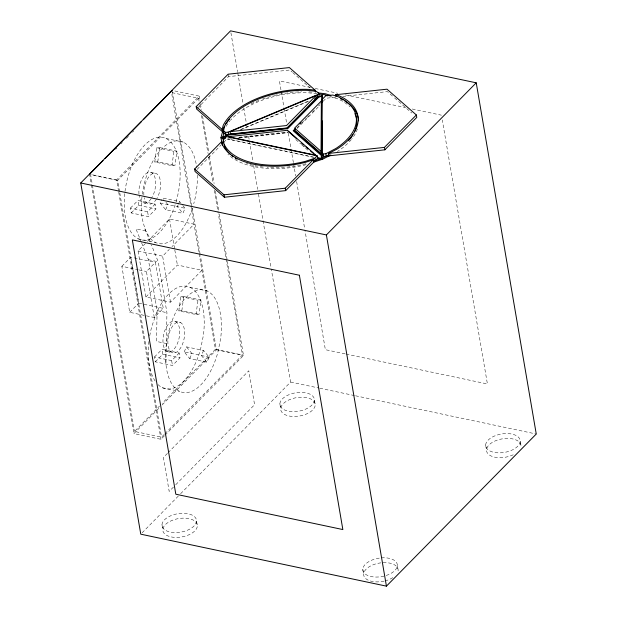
<?xml version="1.0" encoding="UTF-8"?>
<svg xmlns="http://www.w3.org/2000/svg" width="617" height="617" viewBox="0 0 617 617"><rect width="100%" height="100%" fill="white"/><g stroke="black" fill="none" stroke-linecap="round" stroke-linejoin="round"><path stroke-width="0.46" stroke-dasharray="3.08 2.31" d="M141.663 242.982L148.412 259.734L157.111 310.59L156.517 341.448L166.343 343.522M165.981 362.464L166.937 312.672L158.237 261.809L151.489 245.057M154.767 162.016L156.718 147.725L159.734 147.517L176.925 151.15L174.973 165.441L171.966 165.657L154.767 162.016L157.775 161.808L174.973 165.441M157.775 161.808L159.734 147.517M171.966 165.657L173.917 151.366L176.925 151.15M178.83 310.906L180.781 296.615L183.789 296.399L200.988 300.039L199.036 314.331L196.021 314.547L178.83 310.906L181.838 310.69L199.036 314.331M181.838 310.69L183.789 296.399M196.021 314.547L197.98 300.255L200.988 300.039M182.848 205.6L185.069 208.276L182.887 213.328L165.688 209.695L160.15 203.008L161.608 199.638M165.688 209.695L167.87 204.636L165.657 201.96M178.074 204.96L177.349 206.649L182.887 213.328M178.436 204.119L179.532 201.589L162.333 197.949L163.443 199.291M184.213 351.898L186.396 346.839L203.587 350.479L209.124 357.158L206.942 362.218L189.751 358.577L184.213 351.898L209.124 357.158M189.751 358.577L191.933 353.526L186.396 346.839M203.587 350.479L201.404 355.531L206.942 362.218M115.587 149.368L116.937 148.003M120.978 143.892L122.328 142.527M126.377 138.416L128.398 136.365M132.447 132.254L133.789 130.889M118.572 191.332L116.621 179.925L199.16 96.121L172.143 90.406M119.605 191.787L117.662 180.419L198.574 98.265L171.549 92.55L215.433 349.291L162.171 403.371M197.27 108.361L228.529 76.624L289.805 70.006L291.949 71.888M130.403 208.099L137.9 200.494L155.091 204.127L155.916 208.978L148.427 216.582L131.236 212.942L130.403 208.099L147.602 211.739L155.091 204.127M131.236 212.942L138.725 205.338L137.9 200.494M197.031 169.428L221.542 144.548M223.709 142.35L226.963 139.041L228.884 138.833M121.842 266.297L130.835 257.166L155.399 262.364L163.266 308.384L154.273 317.508L129.709 312.318L121.842 266.297L138.216 269.76M145.928 296.978L177.387 265.032L201.952 270.231L170.493 302.176L145.928 296.978L138.061 250.957L146.761 242.126M147.432 241.448L169.521 219.012L194.085 224.21L171.996 246.638M154.273 317.508L146.406 271.495L155.399 262.364M170.493 302.176L162.626 256.155L169.32 249.361M296.9 127.904L300.942 123.801M301.613 123.115L306.325 118.333M307.004 117.646L309.695 114.916M312.387 112.178L315.079 109.448M318.449 106.024L319.791 104.659M323.092 101.311L326.131 98.226L336.126 97.147M297.039 128.513L319.76 105.445M129.709 312.318L138.702 303.186L130.835 257.166M154.466 356.988L161.955 349.376L179.154 353.017L179.979 357.86L172.49 365.465L155.291 361.832L154.466 356.988L171.657 360.621L179.154 353.017M155.291 361.832L162.78 354.22L161.955 349.376M164.245 434.422L161.546 437.16L134.521 431.437L159.471 406.109M164.315 435.895L160.96 439.304L133.935 433.589L159.433 407.698M162.117 404.968L216.474 349.785L200.402 255.723M164.916 433.736L242.458 355.006L218.325 213.844M164.986 435.216L243.499 355.5L227.418 261.438M167.423 453.395L163.389 457.49L169.181 491.402L174.565 485.941M168.094 452.716L248.79 370.778L254.59 404.69L175.236 485.255M142.126 532.81L179.917 494.433M180.596 493.747L290.607 382.054L271.303 269.097M240.106 129.724L309.048 100.81M241.154 129.601L308.485 101.365M342.774 96.429L387.407 91.617L393.854 97.278M238.586 137.298L288.779 131.876M239.411 137.691L288.247 132.424M231.576 138.794L228.714 139.103L313.529 157.05M239.226 137.969L287.962 132.709M308.947 91.817L312.703 92.265M316.899 93.807L308.446 92.812A67.754 36.202 -9.7 0 0 230.403 120.369M310.513 87.483L279.424 80.904L281.043 90.406M315.225 88.486L337.838 93.267M345.373 94.864L405.67 107.62M412.264 109.008L441.471 115.194M226.963 139.041L313.868 157.42M165.996 138.478L183.195 142.111M156.718 147.725L173.917 151.366M151.427 172.552L156.34 173.593M116.621 179.925L89.596 174.21L91.223 183.712M117.662 180.419L90.637 174.704L92.257 184.174M160.15 203.008L185.069 208.276M143.144 202.7L148.057 203.741M138.725 205.338L155.916 208.978M145.797 230.951L135.971 228.876L141.308 242.095M138.401 238.856L155.592 242.496M138.061 250.957L162.626 256.155M148.412 259.734L158.237 261.809M139.126 269.953L146.406 271.495M149.73 335.887A52.329 26.369 -78.1 0 1 151.921 326.084L156.317 313.49A52.329 26.369 -78.1 0 1 190.059 287.36L207.258 291A52.329 26.369 -78.1 0 1 220.539 339.273L217.793 352.654A52.329 26.369 -78.1 0 1 190.021 391.949A52.329 26.369 -78.1 0 1 166.482 368.573C163.991 351.166 166.929 333.342 173.516 317.123A52.329 26.369 -78.1 0 1 207.258 291M180.781 296.615L197.98 300.255M138.702 303.186L163.266 308.384M157.111 310.59L166.937 312.672M345.15 353.865L325.367 349.677L304.906 230.018M346.091 354.065L487.415 383.967L442.281 119.937M175.49 321.442A15.718 7.921 -78.1 0 1 175.606 347.032A15.718 7.921 -78.1 0 1 162.942 341.07A15.718 7.921 -78.1 0 1 175.49 321.442L180.403 322.483A15.718 7.921 -78.1 0 1 180.519 348.073A15.718 7.921 -78.1 0 1 167.855 342.103A15.718 7.921 -78.1 0 1 180.403 322.483M215.433 349.291L242.458 355.006M216.474 349.785L243.499 355.5M167.199 351.59L172.112 352.623M162.78 354.22L179.979 357.86M290.607 382.054L318.842 388.024M319.783 388.224L354.605 395.59M355.554 395.79L536.258 434.021M162.456 387.746L179.655 391.379M329.725 96.36L338.147 99.013A67.754 36.202 -9.7 0 1 349.978 106.81M394.572 97.902L411.755 113.004M292.666 72.521L299.808 78.791M300.525 79.423L307.667 85.694M308.377 86.326L309.811 87.575M315.518 92.596L316.027 93.036M303.286 145.635L304.721 146.892M295.774 139.565L300.741 143.931M301.451 144.555L308.546 150.787M179.532 201.589L180.634 202.924M144.933 228.791L151.134 244.178M520.193 441.34A17.446 9.317 -9.7 0 1 493.939 452.338A17.446 9.317 -9.7 0 1 494.664 435.941A17.446 9.317 -9.7 0 1 520.193 441.34L521.018 446.191A17.446 9.317 -9.7 0 0 500.58 439.181A17.446 9.317 -9.7 0 0 487.823 453.603A17.446 9.317 -9.7 0 0 513.568 454.613M485.672 445.073L486.504 449.916M397.325 565.558L398.15 570.401M281.205 91.355L283.967 107.497M284.128 108.453L286.728 123.647M288.347 133.141L293.383 162.587M293.545 163.536L295.659 175.884M296.63 181.575L304.744 229.061M362.804 569.283L363.637 574.126M314.392 400.14A17.446 9.317 -9.7 0 1 288.147 411.13A17.446 9.317 -9.7 0 1 288.864 394.741A17.446 9.317 -9.7 0 1 314.392 400.14L315.218 404.983A17.446 9.317 -9.7 0 1 288.972 415.981A17.446 9.317 -9.7 0 1 289.689 399.585A17.446 9.317 -9.7 0 1 315.218 404.983M230.905 32.747L237.553 71.665M237.715 72.613L242.905 102.985M243.715 107.736L246.314 122.922M246.476 123.87L247.286 128.614M248.589 136.21L249.237 140.005M249.399 140.954L252.808 160.89M253.618 165.634L257.675 189.365M258.484 194.108L262.865 219.737M263.027 220.685L271.141 268.148M228.113 74.202L228.529 76.624M279.871 403.873L280.704 408.716M199.16 96.121L199.815 99.923M200.463 103.718L201.435 109.425M202.577 116.073L209.232 155.029M209.394 155.978L214.107 183.527M215.402 191.131L218.649 210.135M219.297 213.929L227.257 260.49M198.574 98.265L199.06 101.111M199.707 104.898L200.193 107.744M201.489 115.317L207.968 153.217M208.615 157.003L213.15 183.534M214.276 190.167L218.163 212.904M172.305 91.355L192.118 207.266M192.28 208.214L200.24 254.775M169.521 219.012L174.657 249.067M174.819 250.008L177.387 265.032M147.602 211.739L148.427 216.582M171.657 360.621L172.49 365.465M196.507 521.072A17.446 9.317 -9.7 0 1 170.261 532.062A17.446 9.317 -9.7 0 1 170.978 515.665A17.446 9.317 -9.7 0 1 196.507 521.072L197.34 525.915A17.446 9.317 -9.7 0 1 171.086 536.906A17.446 9.317 -9.7 0 1 171.811 520.509A17.446 9.317 -9.7 0 1 197.34 525.915M119.767 192.735L161.546 437.16M118.734 192.28L160.96 439.304M161.993 524.797L162.819 529.641M92.419 185.123L134.521 431.437M91.385 184.66L133.935 433.589M381.375 557.868A17.446 9.317 -9.7 0 1 394.487 570.856A17.446 9.317 -9.7 0 1 364.77 573.64A17.446 9.317 -9.7 0 1 380.481 557.953M383.111 562.658A17.446 9.317 -9.7 0 1 397.456 572.915M392.805 577.635A17.446 9.317 -9.7 0 1 384.962 580.921M384.082 581.129A17.446 9.317 -9.7 0 1 363.683 575.106A17.446 9.317 -9.7 0 1 381.306 562.797M138.964 194.07A15.718 7.921 -78.1 0 1 145.049 174.534A15.718 7.921 -78.1 0 1 155.021 177.765A15.718 7.921 -78.1 0 1 151.543 198.142M151.065 198.859A15.718 7.921 -78.1 0 1 139.187 195.851M175.151 204.759A52.329 26.369 -78.1 0 1 126.932 223.215A52.329 26.369 -78.1 0 1 154.242 138.401A52.329 26.369 -78.1 0 1 175.444 203.834M143.877 195.111A15.718 7.921 -78.1 0 1 149.784 175.752A15.718 7.921 -78.1 0 1 159.788 178.298A15.718 7.921 -78.1 0 1 156.919 198.427M156.456 199.183A15.718 7.921 -78.1 0 1 144.262 197.725M142.311 194.216A52.329 26.369 -78.1 0 1 170.014 142.674A52.329 26.369 -78.1 0 1 196.761 167.593M197.34 175.182A52.329 26.369 -78.1 0 1 193.738 203.772M192.342 208.392A52.329 26.369 -78.1 0 1 149.761 237.815L145.273 230.041L142.427 219.691A52.329 26.369 -78.1 0 1 142.188 195.173M190.059 287.36A52.329 26.369 -78.1 0 1 203.34 335.64L200.594 349.014A52.329 26.369 -78.1 0 1 157.967 384.538M155.129 381.044A52.329 26.369 -78.1 0 1 149.052 340.422M305.777 163.783A67.754 36.202 -9.7 0 1 267.161 167.377M263.297 167.014A67.754 36.202 -9.7 0 1 258.623 166.366M257.705 166.212A67.754 36.202 -9.7 0 1 255.037 165.703M253.07 165.263A67.754 36.202 -9.7 0 1 246.484 163.382M226.154 126.315A67.754 36.202 -9.7 0 1 229.786 121.102M357.39 129.007A69.551 37.167 -9.7 0 1 351.929 138.794M351.32 139.55A69.551 37.167 -9.7 0 1 337.414 151.52M306.194 164.67A69.551 37.167 -9.7 0 1 227.943 154.211M251.165 103.787A69.551 37.167 -9.7 0 1 259.078 100.309M262.526 99.013A69.551 37.167 -9.7 0 1 273.316 95.735M274.233 95.504A69.551 37.167 -9.7 0 1 301.566 91.786"/><path stroke-width="0.93" d="M321.064 151.366L321.349 100.987L294.618 128.128L321.064 151.366L321.48 153.787L295.034 130.549M321.596 101.898L321.634 96.09L318.519 97.393L287.738 128.644L228.83 135L222.714 137.568L224.642 146.823A67.754 36.202 -9.7 0 0 230.257 154.281M321.48 153.787L321.765 103.409L321.349 100.987M321.773 152.792L322.074 99.507L325.714 95.805L332.81 95.041L337.73 96.591A67.754 36.202 -9.7 0 1 335.779 148.55L325.876 153.718L323.154 154.011L321.773 152.792L322.19 155.214M322.382 120.955L322.167 159.178L317.608 158.214L285.686 190.622L224.403 197.239L195.041 171.449L194.633 169.027L221.788 141.447L222.498 144.841A69.551 37.167 -9.7 0 0 305.785 162.248L313.313 159.734L313.721 162.155L322.938 159.078L330.82 154.967M322.506 99.391L322.529 95.157L315.233 98.219M222.544 131.822L222.089 129.362L223.231 125.32A69.551 37.167 -9.7 0 1 308.531 89.396L315.11 90.175L315.387 91.786M225.421 138.146L222.714 137.568L223.94 133.041L223.524 130.619L224.943 125.39A67.754 36.202 -9.7 0 1 308.03 90.391L316.49 91.385L318.758 93.383L319.166 95.805L287.252 128.213L225.969 134.83L196.607 109.032L196.191 106.61L228.113 74.202L289.396 67.585L315.11 90.175M80.742 182.979L230.573 30.85L476.224 82.817L536.258 434.021L386.427 586.15L140.776 534.183L80.742 182.979L326.393 234.946L476.224 82.817M89.596 174.21L103.024 160.582M105.037 158.538L141.27 121.742M143.283 119.698L172.143 90.406M316.043 95.596L286.55 125.544L230.102 131.637L230.519 134.059L286.967 127.966L316.459 98.018L316.043 95.596L230.102 131.637M223.524 130.619L225.552 132.408L228.197 132.115L317.47 94.686L318.758 93.383M295.165 128.737L293.183 130.75L321.295 155.445L321.28 158.392L318.272 157.79L314.678 154.628M299.793 124.04L301.111 122.698M295.551 129.269L294.209 130.642L323.57 156.433L384.854 149.815L416.768 117.407L416.359 114.986L386.998 89.187L335.717 94.725L335.987 96.345M321.141 103.294L322.49 101.928M194.633 169.027L223.994 194.818L285.27 188.2L313.313 159.734M224.226 144.401A67.754 36.202 -9.7 0 0 305.361 161.361L314.824 158.199L317.192 155.792L226.555 136.619L223.292 139.928L223.709 142.35L222.205 143.869L221.788 141.447M329.17 155.823L328.761 153.402L384.437 147.394L416.359 114.986M328.761 153.402L337.005 149.098A69.551 37.167 -9.7 0 0 339.018 95.766L335.717 94.725M328.768 154.844L322.082 158.33L313.521 161.191M231.267 133.426L220.932 137.761L222.56 145.566M314.685 98.766L316.459 98.018M318.218 92.912L325.406 93.761L330.766 95.458M318.796 94.031L324.48 94.702L327.974 95.805M224.488 138.517L220.932 137.761L223.647 127.742A69.551 37.167 -9.7 0 1 224.465 126.207M288.779 131.876L296.692 138.833M301.728 143.252L303.171 144.517M306.047 147.047L308.207 148.944M310.359 150.833L313.235 153.363M196.191 106.61L222.128 129.4M384.437 147.394L384.854 149.815M322.074 99.507L322.352 101.119M317.47 94.686L317.886 97.108M325.876 153.718L326.293 156.14M323.154 154.011L323.57 156.433M317.192 155.792L317.608 158.214M314.824 158.199L315.241 160.621M326.393 234.946L386.427 586.15M285.27 188.2L285.686 190.622M228.197 132.115L228.614 134.545M225.552 132.408L225.969 134.83M223.994 194.818L224.403 197.239M354.875 113.582A67.754 36.202 -9.7 0 1 354.582 131.714M352.924 134.838A67.754 36.202 -9.7 0 1 348.474 140.761M236.959 159.147A67.754 36.202 -9.7 0 1 235.324 158.16M233.049 156.595A67.754 36.202 -9.7 0 1 231.66 155.507M225.907 123.901A69.551 37.167 -9.7 0 1 229.485 119.359M340.368 98.627A69.551 37.167 -9.7 0 1 343.091 100.008M344.81 100.995A69.551 37.167 -9.7 0 1 358.57 120.87M287.553 130.287L228.298 136.681L315.943 155.229L287.553 130.287M299.384 275.236L132.339 239.897L175.814 494.217L342.851 529.556L299.384 275.236"/></g></svg>
